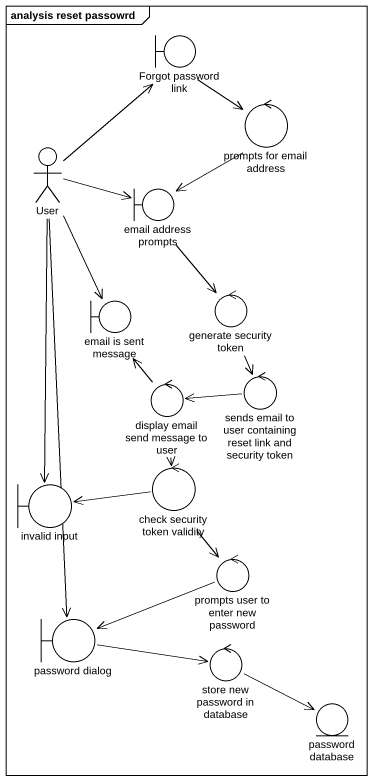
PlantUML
@startuml
mainframe analysis reset passowrd
boundary "Forgot password link" as Forgot_password_link
control "prompts for email address" as prompts_for_email_address
actor User
boundary "email address prompts" as email_address_prompts
boundary "email is sent message" as email_is_sent_message
control "generate security token" as generate_security_token
control "display email send message to user" as display_email_send_message
control "sends email to user containing reset link and security token" as sends_email_to_user
boundary "invalid input" as invalid_input
control "check security token validity" as check_security_token
control "prompts user to enter new password" as prompts_user_to_enter_new
boundary "password dialog" as password_dialog
control "store new password in database" as store_new_password_in
entity "password database" as password_database
Forgot_password_link --> prompts_for_email_address
prompts_for_email_address --> email_address_prompts
User -up-> Forgot_password_link
User -right-> email_address_prompts
User --> email_is_sent_message
User --> invalid_input
User --> password_dialog
email_address_prompts --> generate_security_token
generate_security_token --> sends_email_to_user
display_email_send_message -up-> email_is_sent_message
display_email_send_message --> check_security_token
sends_email_to_user -left-> display_email_send_message
check_security_token -left-> invalid_input
check_security_token --> prompts_user_to_enter_new
prompts_user_to_enter_new -left-> password_dialog
password_dialog -right-> store_new_password_in
store_new_password_in -right-> password_database
@enduml
